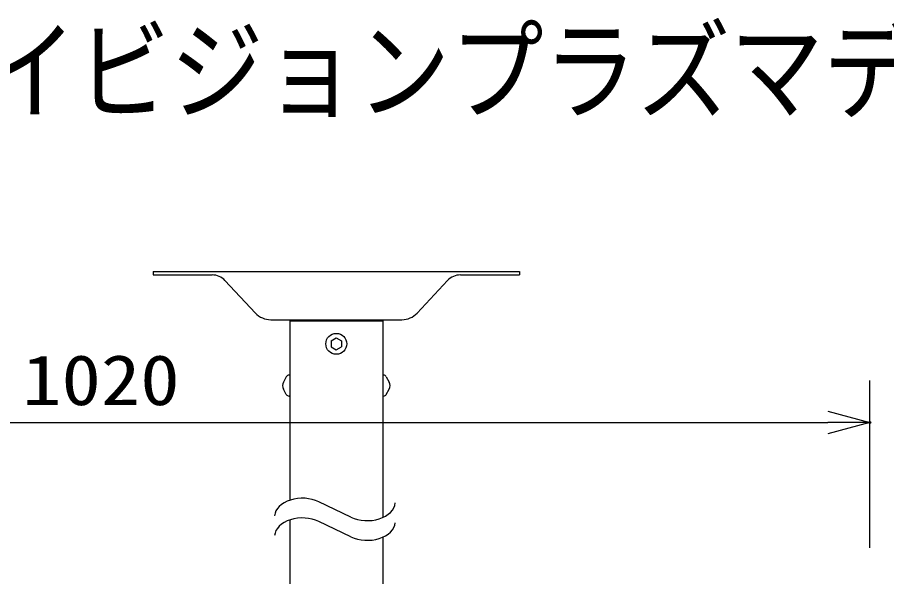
# Model space of a CAD drawing. Units: millimetres, scale not verified. Extents: x -63 to 63, y -57 to 57.
# Drawn here: x -29.42 to 12.13, y 30.64 to 57.39 of the extents above; entities that cross this region are included whole.
import ezdxf
from ezdxf.enums import TextEntityAlignment as Align

# ---------------------------------------------------------------- set-up
doc = ezdxf.new("R2010")
doc.units = ezdxf.units.MM
doc.header["$LTSCALE"] = 0.190236
doc.header["$PDMODE"] = 32
doc.header["$PDSIZE"] = 0.0951
for name, color, linetype in [('0-0_MOJI1', 2, 'Continuous'), ('0-2_GAIKEI', 1, 'Continuous'), ('0-3_KIJUN', 3, 'Continuous'), ('0-4_TOUROKU', 7, 'Continuous')]:
    doc.layers.add(name, color=color, linetype=linetype)
doc.styles.add('ＭＳ ゴシック', font='')
doc.styles.get('ＭＳ ゴシック').set_extended_font_data('MS Gothic')

# ---------------------------------------------------------------- blocks, each defined once
blk = doc.blocks.new('_OPEN30')
at = {"layer": '0-4_TOUROKU'}
blk.add_line((0, 0), (-1, 0), dxfattribs=at)
blk.add_lwpolyline([(-1, 0.26795), (0, 0), (-1, -0.26795)], dxfattribs=at)

msp = doc.modelspace()

# ---------------------------------------------------------------- linework, layer by layer
at = {"layer": '0-2_GAIKEI'}
for p, q in [((-22.9264, 45.2277), (-5.4264, 45.2277)), ((-22.9264, 45.2277), (-22.9264, 45.0677)), ((-22.9264, 45.0677), (-20.1106, 45.0677)), ((-8.2423, 45.0677), (-5.4264, 45.0677)), ((-5.4264, 45.2277), (-5.4264, 45.0677)), ((-18.0423, 43.2449), (-19.4969, 44.8012)), ((-10.3105, 43.2449), (-8.856, 44.8012)), ((-17.3117, 42.9277), (-11.0411, 42.9277)), ((-16.4039, 42.8728), (-11.9489, 42.8728)), ((-16.4039, 42.8728), (-16.4039, 34.2902)), ((-16.4039, 42.8728), (-11.9489, 42.8728)), ((-16.2514, 42.9277), (-16.2514, 42.8728)), ((-12.1014, 42.9277), (-12.1014, 42.8728)), ((-11.9489, 42.8728), (-11.9489, 33.4683)), ((-14.4264, 41.9171), (-14.1764, 42.0614)), ((-14.1764, 42.0614), (-13.9264, 41.9171)), ((-13.9264, 41.9171), (-13.9264, 41.6284)), ((-16.5662, 40.1946), (-16.7064, 39.9378)), ((-16.4039, 40.2728), (-16.4345, 40.2728)), ((-11.9489, 40.2728), (-11.9183, 40.2728)), ((-11.7866, 40.1946), (-11.6465, 39.9378)), ((-16.5662, 39.3509), (-16.7064, 39.6077)), ((-11.7866, 39.3509), (-11.6465, 39.6077)), ((-16.4039, 39.2727), (-16.4345, 39.2727)), ((-11.9489, 39.2727), (-11.9183, 39.2727)), ((-13.4775, 33.4867), (-15.0098, 34.2187)), ((-16.4039, 33.3469), (-16.4039, 30.0115)), ((-13.4775, 32.5434), (-15.0098, 33.2754)), ((-11.9489, 32.525), (-11.9489, 30.0115))]:
    msp.add_line(p, q, dxfattribs=at)
msp.add_lwpolyline([(-14.4264, 41.9171), (-14.4264, 41.6284), (-14.1764, 41.4841), (-13.9264, 41.6284)], dxfattribs=at)
msp.add_circle((-14.1764, 41.7728), 0.5, dxfattribs=at)
for centre, radius, start, end in [((-20.1106, 44.2277), 0.84, 43.0632, 90), ((-8.2423, 44.2277), 0.84, 90, 136.9368), ((-17.3117, 43.9277), 1, 223.0632, 270), ((-11.0411, 43.9277), 1, 270, 316.9368), ((-16.4039, 39.7727), 0.3446, 151.37136, 208.62864), ((-16.4345, 40.1228), 0.15, 90, 151.37136), ((-11.9183, 40.1228), 0.15, 28.62864, 90), ((-11.9489, 39.7727), 0.3446, 331.37136, 28.62864), ((-16.4345, 39.4227), 0.15, 208.62864, 270), ((-11.9183, 39.4227), 0.15, 270, 331.37136)]:
    msp.add_arc(centre, radius, start, end, dxfattribs=at)
for centre, start_param, end_param in [((-15.7938, 33.5003), 0.9418378, 3.0907675), ((-12.6935, 34.2052), 4.0834305, 6.2323602), ((-15.7938, 32.5569), 0.9418378, 3.0907675), ((-12.6935, 33.2619), 4.0834305, 6.2323602)]:
    msp.add_ellipse(centre, major_axis=(1.3327, 0), ratio=0.666667, start_param=start_param, end_param=end_param, dxfattribs=at)
at = {"layer": '0-3_KIJUN'}
for p, q in [((11.3236, 32.0112), (11.3236, 40.0112)), ((-37.6765, 38.0112), (9.3236, 38.0112))]:
    msp.add_line(p, q, dxfattribs=at)
at = {"layer": '0-4_TOUROKU'}
msp.add_point((11.3236, 38.0112), dxfattribs=at)

# ---------------------------------------------------------------- block references
at = {"layer": '0-3_KIJUN', "xscale": 2, "yscale": 2}
msp.add_blockref('_OPEN30', (11.3236, 38.0112), dxfattribs=at)

# ---------------------------------------------------------------- texts
at = {"layer": '0-0_MOJI1', "style": 'ＭＳ ゴシック', "width": 0.85}
msp.add_text('ハイビジョンプラズマディスプレイ天吊り金具付', height=3.848, dxfattribs=at).set_placement((-35.5001, 51.7599), align=Align.BOTTOM_LEFT)
at = {"layer": '0-3_KIJUN', "style": 'ＭＳ ゴシック', "width": 1.15}
msp.add_text('1020', height=2.406, dxfattribs=at).set_placement((-29.1923, 38.1208), align=Align.BOTTOM_LEFT)

doc.saveas('drawing.dxf')
